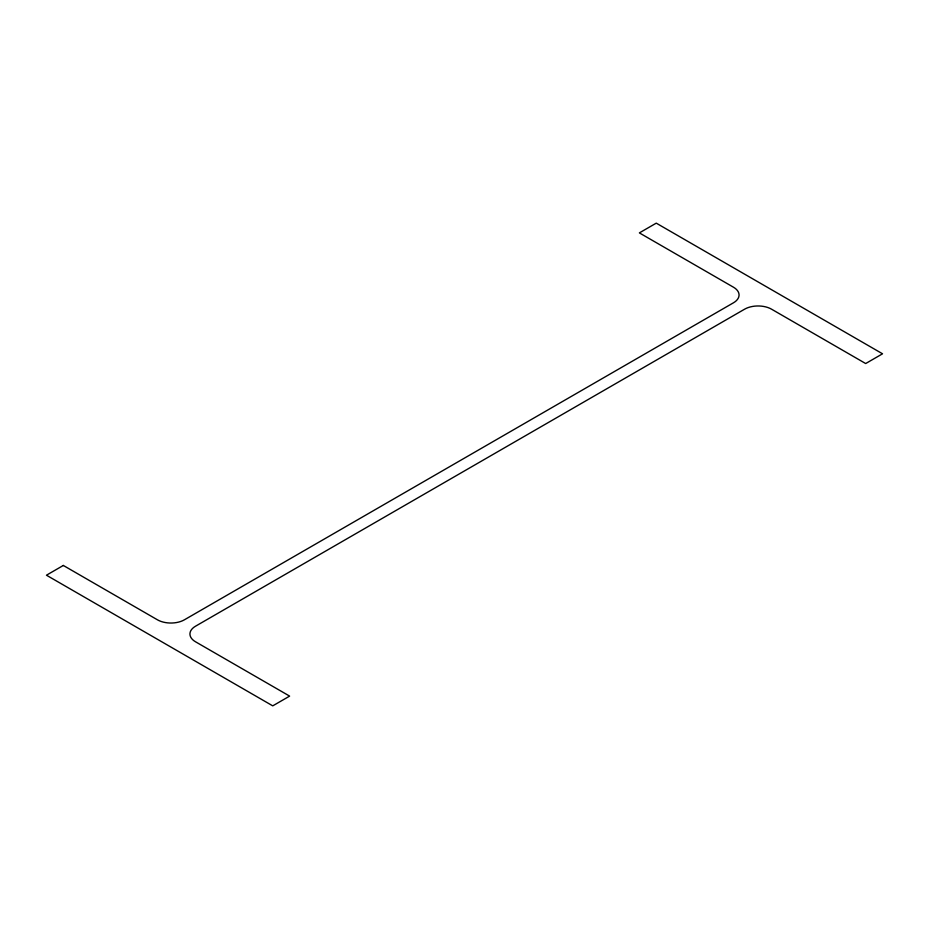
<?xml version="1.0" encoding="UTF-8"?>
<svg xmlns="http://www.w3.org/2000/svg" width="929" height="929" viewBox="0 0 929 929"><rect width="100%" height="100%" fill="white"/><g stroke="black" fill="none" stroke-linecap="round" stroke-linejoin="round"><path stroke-width="1.39" d="M63.323 565.459L46.45 575.202L272.743 705.854L289.627 696.111L195.508 641.776A19.056 11.009 0 0 1 195.508 626.216L744.593 309.194A19.056 11.009 0 0 1 771.558 309.194L865.677 363.541L882.55 353.798L656.257 223.146L639.373 232.889L733.492 287.224A19.056 11.009 0 0 1 733.492 302.784L184.406 619.806A19.056 11.009 0 0 1 157.442 619.806L63.323 565.459"/></g></svg>
